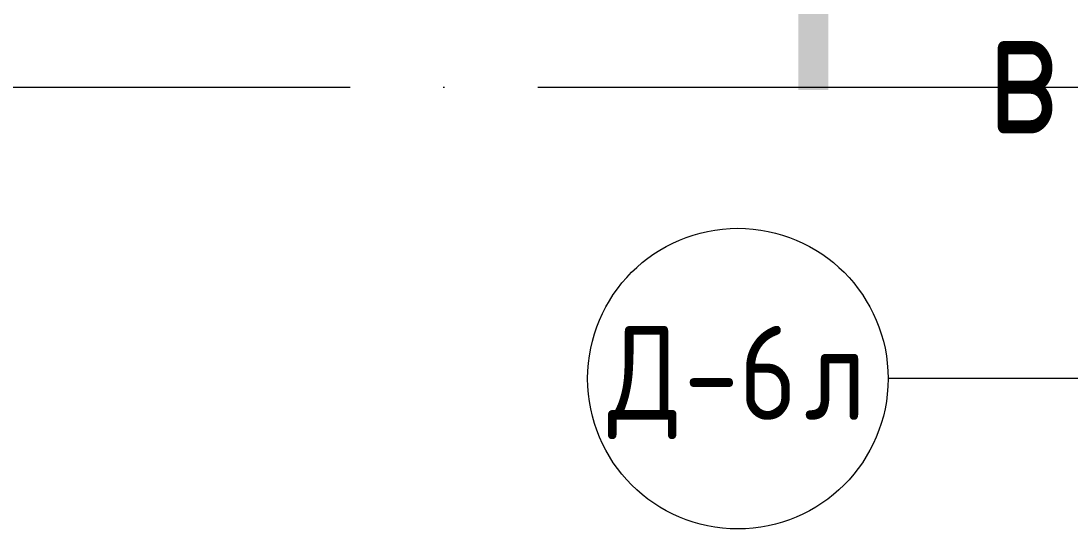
# Model space of a CAD drawing. Header units: millimetres. Extents: x -68946 to 690821, y -552984 to 293768.
# Drawn here: x 83364 to 86160, y 42350 to 43701 of the extents above; entities that cross this region are included whole.
import ezdxf

# ---------------------------------------------------------------- set-up
doc = ezdxf.new("R2010")
doc.units = ezdxf.units.MM
doc.linetypes.add('ADSK_Линия сетки', pattern=[2500, 2000, -250, 0, -250])
doc.linetypes.add('ADSK_Скрыто', pattern=[600, 300, -300])
for name, color, linetype, lineweight in [('A-DOOR-____-IDEN', 250, 'Continuous', 9), ('G-____-____-SYMB', 250, 'ADSK_Скрыто', 9), ('S-GRID-____-OTLN', 250, 'Continuous', 9)]:
    doc.layers.add(name, color=color, linetype=linetype, lineweight=lineweight)
doc.styles.add('GOST Common_1', font='', dxfattribs={"width": 0.9, "height": 250})
doc.styles.add('GOST Common_2', font='', dxfattribs={"width": 0.8, "height": 350})
doc.styles.get('GOST Common_1').set_extended_font_data('GOST Common')
doc.styles.get('GOST Common_2').set_extended_font_data('GOST Common')

# ---------------------------------------------------------------- blocks, each defined once
blk = doc.blocks.new('Разрез - Номер вида сзади_3_5 мм-32550532-АР1_Кладочный план 1 этажа С2и3')
at = {"layer": 'G-____-____-SYMB', "linetype": 'Continuous'}
for points in [[(9.798, 0.404), (9.798, -0.394), (-0.333, -0.394), (-0.333, 0.404)], [(2.176, -4.675), (3, 0), (3.824, -4.675)]]:
    blk.add_hatch(color=256, dxfattribs=at).paths.add_polyline_path(points)
at = {"layer": 'G-____-____-SYMB', "linetype": 'Continuous', "lineweight": 20}
blk.add_line((3, -3), (3, -9.663), dxfattribs=at)
blk = doc.blocks.new('ADSK_Марка_Дверь - Типоразмер_ADSK_Марка-30565456-АР1_Маркировочный план 1 этажа С2и3')
at = {"layer": 'A-DOOR-____-IDEN'}
blk.add_circle((0, 0), 4, dxfattribs=at)

msp = doc.modelspace()

# ---------------------------------------------------------------- linework, layer by layer
at = {"layer": 'A-DOOR-____-IDEN', "color": 18, "true_color": 0x000000}
msp.add_line((86317.9138, 42749.9994), (85673.188, 42749.9994), dxfattribs=at)
at = {"layer": 'S-GRID-____-OTLN', "color": 18, "linetype": 'ADSK_Линия сетки', "true_color": 0x000000}
msp.add_line((77240.3519, 43525), (168626.8279, 43525), dxfattribs=at)

# ---------------------------------------------------------------- block references
at = {"layer": 'A-DOOR-____-IDEN', "color": 18, "true_color": 0x000000, "xscale": 99.99999999999993, "yscale": 99.99999999999993, "zscale": 99.99999999999993}
msp.add_blockref('ADSK_Марка_Дверь - Типоразмер_ADSK_Марка-30565456-АР1_Маркировочный план 1 этажа С2и3', (85273.188, 42749.9994), dxfattribs=at)
at = {"layer": 'G-____-____-SYMB', "linetype": 'Continuous', "xscale": 99.99999999999993, "yscale": 99.99999999999993, "zscale": 99.99999999999993, "rotation": 269.9999999999996}
msp.add_blockref('Разрез - Номер вида сзади_3_5 мм-32550532-АР1_Кладочный план 1 этажа С2и3', (85473.3033, 44497.5088), dxfattribs=at)

# ---------------------------------------------------------------- texts
at = {"layer": 'A-DOOR-____-IDEN', "color": 18, "true_color": 0x000000, "char_height": 250, "attachment_point": 1, "style": 'GOST Common_1'}
for s, insert, width in [('\\fGOST Common|b0|i0|c204|p34|;\\W.9;Д', (84927.1306, 42890.45), 245.316375), ('-6', (85129.5369, 42890.45), 389.620125), ('\\fGOST Common|b0|i0|c204|p34|;\\W.9;л', (85451.0056, 42890.45), 194.810062)]:
    msp.add_mtext(s, dxfattribs=dict(at, insert=insert, width=width))
at = {"layer": 'G-____-____-SYMB', "linetype": 'Continuous', "insert": (85939.1029, 43752.6005), "char_height": 350, "width": 243.713, "attachment_point": 1, "style": 'GOST Common_2'}
msp.add_mtext('\\fGOST Common|b0|i0|c204|p34|;\\W.8;в', dxfattribs=at)

doc.saveas('drawing.dxf')
